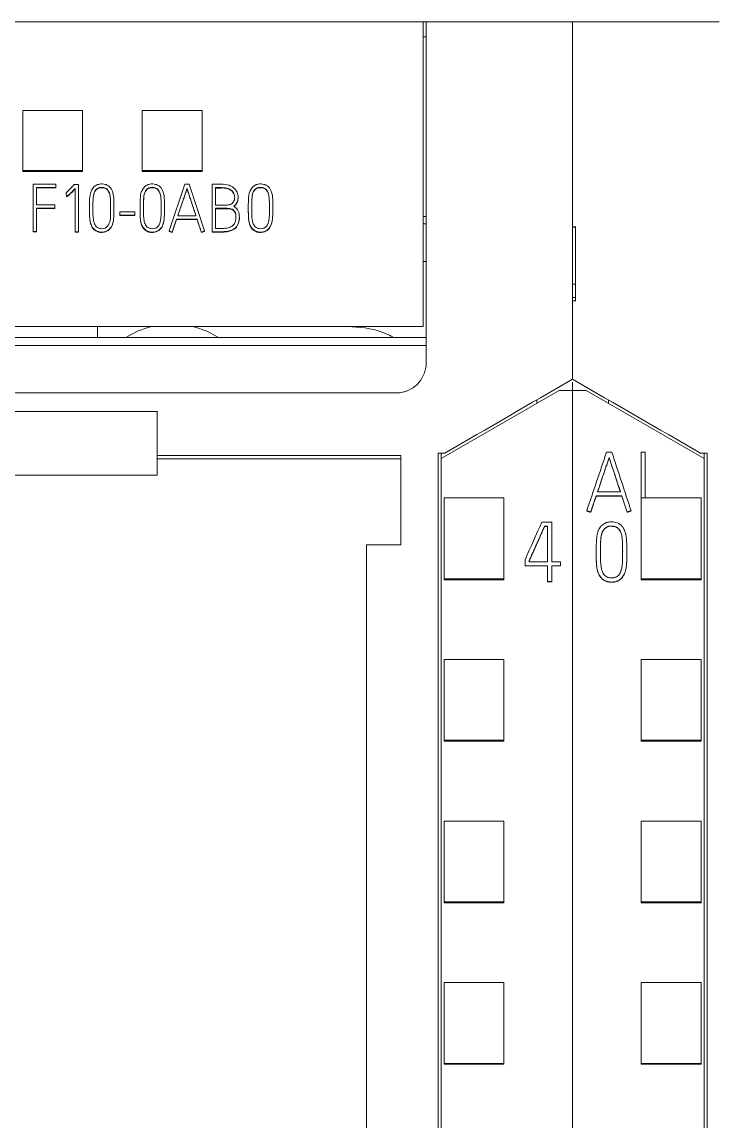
# Model space of a CAD drawing. Header units: millimetres. Extents: x 4137 to 6698, y 1400 to 3585.
# Drawn here: x 5267.02 to 5290.15, y 3051 to 3087.78 of the extents above; entities that cross this region are included whole.
import ezdxf

# ---------------------------------------------------------------- set-up
doc = ezdxf.new("R2010")
doc.units = ezdxf.units.MM
doc.layers.add('000-PI-Oprema', color=30, linetype='Continuous', lineweight=5)

msp = doc.modelspace()

# ---------------------------------------------------------------- linework, layer by layer
at = {"layer": '000-PI-Oprema', "color": 0, "linetype": 'ByBlock', "lineweight": 0}
for p, q in [((5280.448, 3087.785), (5255.648, 3087.785)), ((5280.448, 3087.785), (5280.548, 3087.785)), ((5280.448, 3077.602), (5280.448, 3087.785)), ((5285.448, 3087.785), (5280.548, 3087.785)), ((5290.348, 3087.785), (5285.448, 3087.785)), ((5280.548, 3087.285), (5280.448, 3087.285)), ((5267.048, 3084.82), (5267.048, 3082.822)), ((5269.048, 3084.82), (5267.048, 3084.82)), ((5269.048, 3082.822), (5269.048, 3084.82)), ((5271.048, 3084.82), (5271.048, 3082.822)), ((5273.048, 3084.82), (5271.048, 3084.82)), ((5273.048, 3082.822), (5273.048, 3084.82)), ((5267.048, 3082.822), (5267.048, 3082.783)), ((5267.048, 3082.822), (5269.048, 3082.822)), ((5267.048, 3082.783), (5269.048, 3082.783)), ((5269.048, 3082.822), (5269.048, 3082.783)), ((5271.048, 3082.822), (5271.048, 3082.783)), ((5271.048, 3082.822), (5273.048, 3082.822)), ((5271.048, 3082.783), (5273.048, 3082.783)), ((5273.048, 3082.822), (5273.048, 3082.783)), ((5267.397, 3082.36), (5267.397, 3080.778)), ((5268.158, 3082.36), (5267.397, 3082.36)), ((5267.51, 3081.667), (5267.51, 3082.248)), ((5267.51, 3082.248), (5268.158, 3082.248)), ((5268.158, 3082.248), (5268.158, 3082.36)), ((5268.158, 3082.248), (5268.158, 3082.236)), ((5268.768, 3082.352), (5268.908, 3082.352)), ((5268.908, 3082.352), (5268.908, 3080.771)), ((5272.474, 3082.363), (5271.944, 3080.798)), ((5272.616, 3082.363), (5272.474, 3082.363)), ((5273.134, 3080.798), (5272.616, 3082.363)), ((5273.384, 3080.773), (5273.384, 3082.358)), ((5273.497, 3082.246), (5273.497, 3081.665)), ((5267.51, 3082.236), (5268.158, 3082.236)), ((5268.5, 3082.077), (5268.5, 3082.064)), ((5268.507, 3081.96), (5268.5, 3082.077)), ((5268.507, 3081.947), (5268.5, 3082.064)), ((5268.507, 3081.96), (5268.507, 3081.947)), ((5268.797, 3080.771), (5268.797, 3082.215)), ((5272.545, 3082.222), (5272.545, 3082.209)), ((5274.252, 3081.91), (5274.252, 3081.931)), ((5268.118, 3081.667), (5267.51, 3081.667)), ((5267.51, 3080.778), (5267.51, 3081.557)), ((5267.51, 3081.557), (5268.118, 3081.557)), ((5267.51, 3081.544), (5268.118, 3081.544)), ((5268.118, 3081.557), (5268.118, 3081.667)), ((5268.118, 3081.557), (5268.118, 3081.544)), ((5269.281, 3081.624), (5269.281, 3081.612)), ((5270.1, 3081.581), (5270.1, 3081.593)), ((5270.972, 3081.624), (5270.972, 3081.612)), ((5271.791, 3081.581), (5271.791, 3081.593)), ((5273.497, 3081.555), (5273.497, 3080.883)), ((5274.596, 3081.624), (5274.596, 3081.612)), ((5275.415, 3081.581), (5275.415, 3081.593)), ((5270.291, 3081.436), (5270.291, 3081.324)), ((5270.797, 3081.436), (5270.291, 3081.436)), ((5270.291, 3081.324), (5270.291, 3081.311)), ((5270.291, 3081.324), (5270.797, 3081.324)), ((5270.291, 3081.311), (5270.797, 3081.311)), ((5270.797, 3081.324), (5270.797, 3081.436)), ((5270.797, 3081.324), (5270.797, 3081.311)), ((5272.051, 3080.762), (5272.197, 3081.192)), ((5272.051, 3080.75), (5272.197, 3081.179)), ((5272.197, 3081.192), (5272.197, 3081.179)), ((5272.197, 3081.192), (5272.883, 3081.192)), ((5272.197, 3081.179), (5272.883, 3081.179)), ((5272.845, 3081.304), (5272.235, 3081.304)), ((5272.883, 3081.192), (5272.883, 3081.179)), ((5274.297, 3081.238), (5274.297, 3081.251)), ((5280.448, 3081.285), (5280.548, 3081.285)), ((5267.397, 3080.778), (5267.397, 3080.765)), ((5267.397, 3080.778), (5267.51, 3080.778)), ((5267.397, 3080.765), (5267.51, 3080.765)), ((5267.51, 3080.778), (5267.51, 3080.765)), ((5268.908, 3080.771), (5268.797, 3080.771)), ((5268.797, 3080.771), (5268.797, 3080.759)), ((5268.908, 3080.771), (5268.908, 3080.759)), ((5271.944, 3080.798), (5271.944, 3080.785)), ((5271.944, 3080.798), (5272.051, 3080.762)), ((5271.944, 3080.785), (5272.051, 3080.75)), ((5273.025, 3080.762), (5273.134, 3080.798)), ((5273.025, 3080.75), (5273.134, 3080.785)), ((5273.134, 3080.798), (5273.134, 3080.785)), ((5273.384, 3080.773), (5273.384, 3080.761)), ((5280.448, 3081.035), (5280.548, 3081.035)), ((5285.56, 3080.935), (5285.448, 3080.935)), ((5285.56, 3080.929), (5285.448, 3080.929)), ((5268.908, 3080.759), (5268.797, 3080.759)), ((5272.051, 3080.762), (5272.051, 3080.75)), ((5273.025, 3080.762), (5273.025, 3080.75)), ((5280.448, 3079.78), (5280.548, 3079.78)), ((5285.548, 3079.019), (5285.448, 3079.019)), ((5285.548, 3079.019), (5285.548, 3078.569)), ((5285.548, 3078.569), (5285.448, 3078.569)), ((5285.448, 3078.459), (5285.56, 3078.459)), ((5285.448, 3078.457), (5285.56, 3078.457)), ((5280.448, 3077.602), (5255.648, 3077.602)), ((5269.548, 3077.602), (5269.548, 3077.234)), ((5280.548, 3077.234), (5255.548, 3077.234)), ((5280.548, 3076.97), (5255.548, 3076.97)), ((5285.448, 3075.746), (5285.448, 3075.465)), ((5285.448, 3075.746), (5285.448, 3075.465)), ((5256.548, 3075.385), (5279.548, 3075.385)), ((5279.552, 3075.385), (5279.551, 3075.385)), ((5281.048, 3073.185), (5284.998, 3075.465)), ((5285.448, 3075.465), (5284.998, 3075.465)), ((5285.448, 3075.465), (5285.448, 2962.047)), ((5285.448, 3075.465), (5285.448, 2962.047)), ((5285.898, 3075.465), (5285.448, 3075.465)), ((5285.898, 3075.465), (5289.848, 3073.185)), ((5284.248, 3075.032), (5284.248, 3075.149)), ((5286.648, 3075.032), (5286.648, 3075.149)), ((5271.548, 3074.763), (5264.548, 3074.763)), ((5271.548, 3073.285), (5271.548, 3073.179)), ((5279.698, 3073.285), (5271.548, 3073.285)), ((5271.548, 3073.179), (5271.548, 3072.635)), ((5279.698, 3073.179), (5271.548, 3073.179)), ((5279.698, 3070.305), (5279.698, 3073.285)), ((5280.948, 3073.37), (5281.169, 3073.37)), ((5281.169, 3073.37), (5280.948, 3073.37)), ((5281.048, 3073.37), (5281.048, 3073.185)), ((5281.048, 2964.37), (5281.048, 3073.185)), ((5286.584, 3073.405), (5286.762, 3073.405)), ((5286.673, 3073.228), (5286.673, 3073.222)), ((5287.741, 3071.413), (5287.741, 3073.397)), ((5287.741, 3073.397), (5287.88, 3073.397)), ((5287.88, 3073.397), (5287.88, 3071.871)), ((5289.948, 3073.37), (5289.726, 3073.37)), ((5289.948, 3073.37), (5289.726, 3073.37)), ((5289.848, 3073.37), (5289.848, 3073.185)), ((5289.848, 3073.185), (5289.848, 2964.37)), ((5271.548, 3072.635), (5264.548, 3072.635)), ((5286.285, 3072.078), (5287.048, 3072.078)), ((5281.148, 3069.167), (5281.148, 3071.871)), ((5281.148, 3071.871), (5283.148, 3071.871)), ((5283.148, 3069.167), (5283.148, 3071.871)), ((5286.238, 3071.937), (5286.238, 3071.931)), ((5287.095, 3071.937), (5286.238, 3071.937)), ((5286.238, 3071.931), (5287.095, 3071.931)), ((5287.095, 3071.937), (5287.095, 3071.931)), ((5287.748, 3069.167), (5287.748, 3071.871)), ((5289.748, 3071.871), (5287.748, 3071.871)), ((5289.748, 3069.167), (5289.748, 3071.871)), ((5285.921, 3071.443), (5285.921, 3071.437)), ((5286.055, 3071.399), (5286.055, 3071.393)), ((5287.272, 3071.399), (5287.272, 3071.393)), ((5287.408, 3071.443), (5287.408, 3071.437)), ((5287.741, 3071.413), (5287.741, 3071.406)), ((5287.748, 3071.413), (5287.741, 3071.413)), ((5287.741, 3071.406), (5287.748, 3071.406)), ((5284.419, 3071.064), (5284.749, 3071.064)), ((5284.51, 3070.926), (5284.51, 3070.92)), ((5284.607, 3070.926), (5284.51, 3070.926)), ((5284.51, 3070.92), (5284.607, 3070.92)), ((5284.607, 3069.739), (5284.607, 3070.926)), ((5284.749, 3071.064), (5284.749, 3069.739)), ((5279.698, 3070.305), (5278.548, 3070.305)), ((5283.858, 3069.601), (5283.858, 3069.806)), ((5283.997, 3069.775), (5283.997, 3069.739)), ((5283.997, 3069.739), (5284.607, 3069.739)), ((5284.749, 3069.739), (5285.043, 3069.739)), ((5285.043, 3069.739), (5285.043, 3069.601)), ((5286.238, 3070.076), (5286.238, 3070.07)), ((5287.262, 3070.028), (5287.262, 3070.035)), ((5283.858, 3069.601), (5283.858, 3069.595)), ((5284.607, 3069.601), (5283.858, 3069.601)), ((5283.858, 3069.595), (5284.607, 3069.595)), ((5284.607, 3069.074), (5284.607, 3069.601)), ((5284.749, 3069.601), (5284.749, 3069.074)), ((5285.043, 3069.601), (5284.749, 3069.601)), ((5284.749, 3069.595), (5285.043, 3069.595)), ((5285.043, 3069.601), (5285.043, 3069.595)), ((5281.148, 3069.133), (5281.148, 3069.167)), ((5281.148, 3069.167), (5283.148, 3069.167)), ((5281.148, 3069.133), (5283.148, 3069.133)), ((5283.148, 3069.133), (5283.148, 3069.167)), ((5284.607, 3069.074), (5284.607, 3069.068)), ((5284.749, 3069.074), (5284.607, 3069.074)), ((5284.607, 3069.068), (5284.749, 3069.068)), ((5284.749, 3069.074), (5284.749, 3069.068)), ((5287.748, 3069.133), (5287.748, 3069.167)), ((5289.748, 3069.167), (5287.748, 3069.167)), ((5289.748, 3069.133), (5287.748, 3069.133)), ((5289.748, 3069.133), (5289.748, 3069.167)), ((5281.148, 3063.766), (5281.148, 3066.469)), ((5281.148, 3066.469), (5283.148, 3066.469)), ((5283.148, 3063.766), (5283.148, 3066.469)), ((5287.748, 3063.766), (5287.748, 3066.469)), ((5289.748, 3066.469), (5287.748, 3066.469)), ((5289.748, 3063.766), (5289.748, 3066.469)), ((5281.148, 3063.733), (5281.148, 3063.766)), ((5281.148, 3063.766), (5283.148, 3063.766)), ((5281.148, 3063.733), (5283.148, 3063.733)), ((5283.148, 3063.733), (5283.148, 3063.766)), ((5287.748, 3063.733), (5287.748, 3063.766)), ((5289.748, 3063.766), (5287.748, 3063.766)), ((5289.748, 3063.733), (5287.748, 3063.733)), ((5289.748, 3063.733), (5289.748, 3063.766)), ((5281.148, 3058.364), (5281.148, 3061.067)), ((5281.148, 3061.067), (5283.148, 3061.067)), ((5283.148, 3058.364), (5283.148, 3061.067)), ((5287.748, 3058.364), (5287.748, 3061.067)), ((5289.748, 3061.067), (5287.748, 3061.067)), ((5289.748, 3058.364), (5289.748, 3061.067)), ((5281.148, 3058.333), (5281.148, 3058.364)), ((5281.148, 3058.364), (5283.148, 3058.364)), ((5281.148, 3058.333), (5283.148, 3058.333)), ((5283.148, 3058.333), (5283.148, 3058.364)), ((5287.748, 3058.333), (5287.748, 3058.364)), ((5289.748, 3058.364), (5287.748, 3058.364)), ((5289.748, 3058.333), (5287.748, 3058.333)), ((5289.748, 3058.333), (5289.748, 3058.364)), ((5281.148, 3052.963), (5281.148, 3055.666)), ((5281.148, 3055.666), (5283.148, 3055.666)), ((5283.148, 3052.963), (5283.148, 3055.666)), ((5287.748, 3052.963), (5287.748, 3055.666)), ((5289.748, 3055.666), (5287.748, 3055.666)), ((5289.748, 3052.963), (5289.748, 3055.666)), ((5281.148, 3052.963), (5283.148, 3052.963)), ((5281.148, 3052.934), (5281.148, 3052.963)), ((5281.148, 3052.934), (5283.148, 3052.934)), ((5283.148, 3052.934), (5283.148, 3052.963)), ((5287.748, 3052.934), (5287.748, 3052.963)), ((5289.748, 3052.963), (5287.748, 3052.963)), ((5289.748, 3052.934), (5287.748, 3052.934)), ((5289.748, 3052.934), (5289.748, 3052.963))]:
    msp.add_line(p, q, dxfattribs=at)
for start, end in [(103.753, 122.3801), (57.6199, 76.247)]:
    msp.add_arc((5272.048, 3074.785), 2.9, start, end, dxfattribs=at)
at = {"layer": '000-PI-Oprema', "color": 7, "linetype": 'Continuous', "lineweight": 13}
for centre, major_axis, ratio, start_param, end_param in [((5267.565, 2954.322), (337.753, 1006.406), 0.018824, 1.458513, 1.460476), ((5305.018, 2956.172), (-326.682, 998.393), 0.018302, 4.822113, 4.824092), ((5261.734, 2960.835), (432.572, 977.483), 0.022444, 1.467725, 1.469021)]:
    msp.add_ellipse(centre, major_axis=major_axis, ratio=ratio, start_param=start_param, end_param=end_param, dxfattribs=at)
at = {"layer": '000-PI-Oprema', "color": 0, "linetype": 'ByBlock', "lineweight": 0}
for points, knots in [([(5280.548, 3076.97), (5280.548, 3079.491), (5280.548, 3083.097), (5280.548, 3086.7), (5280.548, 3087.785)], [0, 0, 0, 0, 0.698854, 1, 1, 1, 1]), ([(5285.448, 3087.785), (5285.448, 3086.7), (5285.448, 3083.095), (5285.448, 3079.113), (5285.448, 3076.215), (5285.448, 3075.84)], [0, 0, 0, 0, 0.272684, 0.906013, 1, 1, 1, 1]), ([(5285.448, 3087.785), (5285.448, 3086.7), (5285.448, 3083.095), (5285.448, 3079.113), (5285.448, 3076.215), (5285.448, 3075.84)], [0, 0, 0, 0, 0.272684, 0.906013, 1, 1, 1, 1]), ([(5268.5, 3082.077), (5268.519, 3082.093), (5268.556, 3082.125), (5268.61, 3082.181), (5268.663, 3082.236), (5268.717, 3082.295), (5268.751, 3082.332), (5268.768, 3082.352)], [0, 0, 0, 0, 0.198846, 0.377684, 0.606339, 0.795382, 1, 1, 1, 1]), ([(5269.611, 3082.363), (5269.568, 3082.355), (5269.444, 3082.314), (5269.31, 3082.122), (5269.278, 3081.825), (5269.282, 3081.528), (5269.281, 3081.273), (5269.311, 3081.063), (5269.371, 3080.898), (5269.553, 3080.764), (5269.755, 3080.745), (5269.959, 3080.84), (5270.069, 3081.034), (5270.1, 3081.267), (5270.1, 3081.522), (5270.101, 3081.776), (5270.089, 3081.989), (5270.036, 3082.174), (5269.945, 3082.3), (5269.785, 3082.372), (5269.674, 3082.374), (5269.611, 3082.363)], [0, 0, 0, 0, 0.03125, 0.09375, 0.15625, 0.25, 0.3125, 0.34375, 0.40625, 0.4375, 0.5, 0.546875, 0.59375, 0.65625, 0.71875, 0.78125, 0.84375, 0.875, 0.921875, 0.953125, 1, 1, 1, 1]), ([(5269.837, 3082.222), (5269.807, 3082.24), (5269.718, 3082.263), (5269.573, 3082.255), (5269.43, 3082.121), (5269.405, 3081.922), (5269.392, 3081.716), (5269.395, 3081.538), (5269.395, 3081.363), (5269.404, 3081.205), (5269.437, 3081.032), (5269.521, 3080.907), (5269.681, 3080.862), (5269.873, 3080.889), (5269.974, 3081.11), (5269.989, 3081.347), (5269.989, 3081.596), (5269.988, 3081.823), (5269.972, 3081.999), (5269.929, 3082.134), (5269.867, 3082.204), (5269.837, 3082.222)], [0, 0, 0, 0, 0.03125, 0.078125, 0.125, 0.1875, 0.25, 0.3125, 0.34375, 0.40625, 0.453125, 0.5, 0.53125, 0.59375, 0.65625, 0.71875, 0.8125, 0.875, 0.921875, 0.96875, 1, 1, 1, 1]), ([(5269.837, 3082.209), (5269.807, 3082.228), (5269.718, 3082.25), (5269.573, 3082.243), (5269.43, 3082.108), (5269.405, 3081.91), (5269.395, 3081.746), (5269.394, 3081.649), (5269.394, 3081.622)], [0, 0, 0, 0, 0.114194, 0.285486, 0.456777, 0.685166, 0.913555, 1, 1, 1, 1]), ([(5271.302, 3082.363), (5271.259, 3082.355), (5271.135, 3082.314), (5271.001, 3082.122), (5270.969, 3081.825), (5270.973, 3081.528), (5270.972, 3081.273), (5271.002, 3081.063), (5271.062, 3080.898), (5271.244, 3080.764), (5271.446, 3080.745), (5271.65, 3080.84), (5271.76, 3081.034), (5271.791, 3081.267), (5271.791, 3081.522), (5271.792, 3081.776), (5271.78, 3081.989), (5271.727, 3082.174), (5271.636, 3082.3), (5271.476, 3082.372), (5271.365, 3082.374), (5271.302, 3082.363)], [0, 0, 0, 0, 0.03125, 0.09375, 0.15625, 0.25, 0.3125, 0.34375, 0.40625, 0.4375, 0.5, 0.546875, 0.59375, 0.65625, 0.71875, 0.78125, 0.84375, 0.875, 0.921875, 0.953125, 1, 1, 1, 1]), ([(5271.528, 3082.222), (5271.498, 3082.24), (5271.409, 3082.263), (5271.264, 3082.255), (5271.121, 3082.121), (5271.096, 3081.922), (5271.083, 3081.716), (5271.086, 3081.538), (5271.086, 3081.363), (5271.095, 3081.205), (5271.128, 3081.032), (5271.212, 3080.907), (5271.372, 3080.862), (5271.564, 3080.889), (5271.665, 3081.11), (5271.68, 3081.347), (5271.68, 3081.596), (5271.678, 3081.823), (5271.663, 3081.999), (5271.62, 3082.134), (5271.558, 3082.204), (5271.528, 3082.222)], [0, 0, 0, 0, 0.03125, 0.078125, 0.125, 0.1875, 0.25, 0.3125, 0.34375, 0.40625, 0.453125, 0.5, 0.53125, 0.59375, 0.65625, 0.71875, 0.8125, 0.875, 0.921875, 0.96875, 1, 1, 1, 1]), ([(5271.528, 3082.209), (5271.498, 3082.228), (5271.409, 3082.25), (5271.264, 3082.243), (5271.121, 3082.108), (5271.096, 3081.91), (5271.086, 3081.746), (5271.085, 3081.649), (5271.085, 3081.622)], [0, 0, 0, 0, 0.114194, 0.285486, 0.456777, 0.685166, 0.913555, 1, 1, 1, 1]), ([(5273.384, 3082.358), (5273.443, 3082.359), (5273.589, 3082.356), (5273.822, 3082.369), (5274.057, 3082.297), (5274.212, 3082.142), (5274.262, 3081.962), (5274.244, 3081.8), (5274.181, 3081.685), (5274.13, 3081.637), (5274.106, 3081.619)], [0, 0, 0, 0, 0.121799, 0.300471, 0.478612, 0.608153, 0.736749, 0.853072, 0.938599, 1, 1, 1, 1]), ([(5273.497, 3081.665), (5273.546, 3081.665), (5273.631, 3081.665), (5273.761, 3081.666), (5273.89, 3081.66), (5274.035, 3081.683), (5274.133, 3081.807), (5274.148, 3081.95), (5274.105, 3082.093), (5273.989, 3082.198), (5273.816, 3082.253), (5273.648, 3082.244), (5273.538, 3082.246), (5273.497, 3082.246)], [0, 0, 0, 0, 0.089881, 0.159215, 0.241238, 0.333496, 0.41712, 0.515535, 0.593949, 0.688978, 0.794399, 0.924872, 1, 1, 1, 1]), ([(5274.14, 3081.909), (5274.14, 3081.922), (5274.136, 3081.977), (5274.105, 3082.08), (5273.989, 3082.185), (5273.816, 3082.24), (5273.648, 3082.232), (5273.538, 3082.234), (5273.497, 3082.233)], [0, 0, 0, 0, 0.046506, 0.200835, 0.387866, 0.595348, 0.852137, 1, 1, 1, 1]), ([(5274.926, 3082.363), (5274.883, 3082.355), (5274.759, 3082.314), (5274.625, 3082.122), (5274.593, 3081.825), (5274.597, 3081.528), (5274.596, 3081.273), (5274.626, 3081.063), (5274.686, 3080.898), (5274.868, 3080.764), (5275.07, 3080.745), (5275.274, 3080.84), (5275.384, 3081.034), (5275.415, 3081.267), (5275.415, 3081.522), (5275.416, 3081.776), (5275.404, 3081.989), (5275.351, 3082.174), (5275.26, 3082.3), (5275.1, 3082.372), (5274.989, 3082.374), (5274.926, 3082.363)], [0, 0, 0, 0, 0.03125, 0.09375, 0.15625, 0.25, 0.3125, 0.34375, 0.40625, 0.4375, 0.5, 0.546875, 0.59375, 0.65625, 0.71875, 0.78125, 0.84375, 0.875, 0.921875, 0.953125, 1, 1, 1, 1]), ([(5275.152, 3082.222), (5275.122, 3082.24), (5275.033, 3082.263), (5274.887, 3082.255), (5274.745, 3082.121), (5274.72, 3081.922), (5274.707, 3081.716), (5274.71, 3081.538), (5274.71, 3081.363), (5274.718, 3081.205), (5274.752, 3081.032), (5274.836, 3080.907), (5274.996, 3080.862), (5275.187, 3080.889), (5275.289, 3081.11), (5275.304, 3081.347), (5275.304, 3081.596), (5275.302, 3081.823), (5275.287, 3081.999), (5275.243, 3082.134), (5275.182, 3082.204), (5275.152, 3082.222)], [0, 0, 0, 0, 0.03125, 0.078125, 0.125, 0.1875, 0.25, 0.3125, 0.34375, 0.40625, 0.453125, 0.5, 0.53125, 0.59375, 0.65625, 0.71875, 0.8125, 0.875, 0.921875, 0.96875, 1, 1, 1, 1]), ([(5275.152, 3082.209), (5275.122, 3082.228), (5275.033, 3082.25), (5274.887, 3082.243), (5274.745, 3082.108), (5274.72, 3081.91), (5274.709, 3081.746), (5274.709, 3081.649), (5274.709, 3081.622)], [0, 0, 0, 0, 0.114194, 0.285486, 0.456777, 0.685166, 0.913555, 1, 1, 1, 1]), ([(5268.797, 3082.215), (5268.779, 3082.196), (5268.746, 3082.161), (5268.7, 3082.113), (5268.661, 3082.073), (5268.628, 3082.041), (5268.6, 3082.015), (5268.577, 3081.995), (5268.558, 3081.98), (5268.543, 3081.97), (5268.531, 3081.964), (5268.521, 3081.962), (5268.514, 3081.96), (5268.509, 3081.96), (5268.507, 3081.96)], [0, 0, 0, 0, 0.200504, 0.370797, 0.510902, 0.6264, 0.722885, 0.800448, 0.861213, 0.907383, 0.939504, 0.963232, 0.983337, 1, 1, 1, 1]), ([(5268.797, 3082.202), (5268.779, 3082.183), (5268.746, 3082.148), (5268.7, 3082.1), (5268.661, 3082.06), (5268.628, 3082.028), (5268.6, 3082.003), (5268.577, 3081.982), (5268.558, 3081.968), (5268.543, 3081.957), (5268.531, 3081.952), (5268.521, 3081.949), (5268.514, 3081.948), (5268.509, 3081.947), (5268.507, 3081.947)], [0, 0, 0, 0, 0.200504, 0.370797, 0.510902, 0.6264, 0.722885, 0.800448, 0.861213, 0.907383, 0.939504, 0.963232, 0.983337, 1, 1, 1, 1]), ([(5269.989, 3081.535), (5269.989, 3081.563), (5269.989, 3081.661), (5269.988, 3081.81), (5269.972, 3081.986), (5269.929, 3082.122), (5269.867, 3082.191), (5269.837, 3082.209)], [0, 0, 0, 0, 0.115044, 0.410029, 0.631268, 0.852507, 1, 1, 1, 1]), ([(5271.68, 3081.535), (5271.68, 3081.563), (5271.68, 3081.661), (5271.678, 3081.81), (5271.663, 3081.986), (5271.62, 3082.122), (5271.558, 3082.191), (5271.528, 3082.209)], [0, 0, 0, 0, 0.115044, 0.410029, 0.631268, 0.852507, 1, 1, 1, 1]), ([(5272.235, 3081.304), (5272.246, 3081.336), (5272.268, 3081.402), (5272.301, 3081.5), (5272.334, 3081.599), (5272.367, 3081.696), (5272.399, 3081.79), (5272.429, 3081.877), (5272.457, 3081.959), (5272.482, 3082.033), (5272.504, 3082.098), (5272.522, 3082.152), (5272.535, 3082.192), (5272.543, 3082.213), (5272.545, 3082.222)], [0, 0, 0, 0, 0.106118, 0.213594, 0.322428, 0.429305, 0.530911, 0.627246, 0.716632, 0.797389, 0.869519, 0.929228, 0.972722, 1, 1, 1, 1]), ([(5272.239, 3081.304), (5272.249, 3081.332), (5272.269, 3081.393), (5272.301, 3081.488), (5272.334, 3081.587), (5272.367, 3081.684), (5272.399, 3081.777), (5272.429, 3081.865), (5272.457, 3081.946), (5272.482, 3082.02), (5272.504, 3082.085), (5272.522, 3082.139), (5272.535, 3082.179), (5272.543, 3082.201), (5272.545, 3082.209)], [0, 0, 0, 0, 0.09357, 0.202554, 0.312916, 0.421294, 0.524326, 0.622014, 0.712654, 0.794544, 0.867687, 0.928234, 0.972339, 1, 1, 1, 1]), ([(5272.545, 3082.222), (5272.548, 3082.213), (5272.555, 3082.192), (5272.568, 3082.152), (5272.586, 3082.098), (5272.606, 3082.033), (5272.631, 3081.959), (5272.657, 3081.877), (5272.686, 3081.79), (5272.717, 3081.696), (5272.749, 3081.599), (5272.781, 3081.501), (5272.814, 3081.402), (5272.835, 3081.336), (5272.845, 3081.304)], [0, 0, 0, 0, 0.027336, 0.070868, 0.130595, 0.202708, 0.283396, 0.372662, 0.4689, 0.570509, 0.677489, 0.786433, 0.893936, 1, 1, 1, 1]), ([(5272.545, 3082.209), (5272.548, 3082.201), (5272.555, 3082.179), (5272.568, 3082.139), (5272.586, 3082.085), (5272.606, 3082.02), (5272.631, 3081.946), (5272.657, 3081.865), (5272.686, 3081.777), (5272.717, 3081.684), (5272.749, 3081.587), (5272.781, 3081.488), (5272.812, 3081.393), (5272.832, 3081.332), (5272.841, 3081.304)], [0, 0, 0, 0, 0.02772, 0.071862, 0.132428, 0.205553, 0.287375, 0.377893, 0.475483, 0.578518, 0.686999, 0.797473, 0.906485, 1, 1, 1, 1]), ([(5274.252, 3081.912), (5274.253, 3081.866), (5274.239, 3081.778), (5274.181, 3081.673), (5274.13, 3081.624), (5274.106, 3081.606)], [0, 0, 0, 0, 0.39415, 0.746816, 1, 1, 1, 1]), ([(5275.304, 3081.535), (5275.304, 3081.563), (5275.304, 3081.661), (5275.302, 3081.81), (5275.287, 3081.986), (5275.243, 3082.122), (5275.182, 3082.191), (5275.152, 3082.209)], [0, 0, 0, 0, 0.115044, 0.410029, 0.631268, 0.852507, 1, 1, 1, 1]), ([(5269.281, 3081.612), (5269.281, 3081.565), (5269.282, 3081.434), (5269.281, 3081.26), (5269.311, 3081.05), (5269.371, 3080.885), (5269.553, 3080.751), (5269.755, 3080.733), (5269.959, 3080.827), (5270.069, 3081.021), (5270.1, 3081.254), (5270.1, 3081.448), (5270.1, 3081.557), (5270.1, 3081.581)], [0, 0, 0, 0, 0.065476, 0.18556, 0.245602, 0.365686, 0.425728, 0.545812, 0.635875, 0.725938, 0.846022, 0.966106, 1, 1, 1, 1]), ([(5270.972, 3081.612), (5270.972, 3081.565), (5270.973, 3081.434), (5270.972, 3081.26), (5271.002, 3081.05), (5271.062, 3080.885), (5271.244, 3080.751), (5271.446, 3080.733), (5271.65, 3080.827), (5271.76, 3081.021), (5271.791, 3081.254), (5271.791, 3081.448), (5271.791, 3081.557), (5271.791, 3081.581)], [0, 0, 0, 0, 0.065476, 0.18556, 0.245602, 0.365686, 0.425728, 0.545812, 0.635875, 0.725938, 0.846022, 0.966106, 1, 1, 1, 1]), ([(5274.106, 3081.619), (5274.159, 3081.589), (5274.257, 3081.507), (5274.305, 3081.31), (5274.291, 3081.112), (5274.212, 3080.925), (5274.052, 3080.822), (5273.887, 3080.778), (5273.727, 3080.772), (5273.559, 3080.774), (5273.442, 3080.773), (5273.384, 3080.773)], [0, 0, 0, 0, 0.103943, 0.238103, 0.352261, 0.47238, 0.599265, 0.688206, 0.785795, 0.892897, 1, 1, 1, 1]), ([(5273.497, 3080.883), (5273.537, 3080.883), (5273.64, 3080.884), (5273.781, 3080.882), (5273.934, 3080.898), (5274.068, 3080.952), (5274.177, 3081.094), (5274.189, 3081.264), (5274.168, 3081.426), (5274.054, 3081.546), (5273.877, 3081.558), (5273.692, 3081.554), (5273.562, 3081.555), (5273.497, 3081.555)], [0, 0, 0, 0, 0.066156, 0.175169, 0.23737, 0.32413, 0.412445, 0.52466, 0.605148, 0.683631, 0.78156, 0.89078, 1, 1, 1, 1]), ([(5274.183, 3081.235), (5274.183, 3081.247), (5274.182, 3081.307), (5274.168, 3081.413), (5274.054, 3081.533), (5273.877, 3081.545), (5273.692, 3081.541), (5273.562, 3081.542), (5273.497, 3081.542)], [0, 0, 0, 0, 0.039686, 0.202294, 0.36085, 0.558693, 0.779347, 1, 1, 1, 1]), ([(5274.596, 3081.612), (5274.596, 3081.565), (5274.597, 3081.434), (5274.596, 3081.26), (5274.626, 3081.05), (5274.686, 3080.885), (5274.868, 3080.751), (5275.07, 3080.733), (5275.274, 3080.827), (5275.384, 3081.021), (5275.415, 3081.254), (5275.415, 3081.448), (5275.415, 3081.557), (5275.415, 3081.581)], [0, 0, 0, 0, 0.065476, 0.18556, 0.245602, 0.365686, 0.425728, 0.545812, 0.635875, 0.725938, 0.846022, 0.966106, 1, 1, 1, 1]), ([(5272.883, 3081.192), (5272.889, 3081.172), (5272.901, 3081.133), (5272.919, 3081.076), (5272.937, 3081.023), (5272.953, 3080.974), (5272.968, 3080.93), (5272.983, 3080.887), (5272.998, 3080.845), (5273.012, 3080.803), (5273.021, 3080.776), (5273.025, 3080.762)], [0, 0, 0, 0, 0.138948, 0.27018, 0.393699, 0.508312, 0.612826, 0.707241, 0.810993, 0.908573, 1, 1, 1, 1]), ([(5272.883, 3081.179), (5272.889, 3081.159), (5272.901, 3081.12), (5272.919, 3081.064), (5272.937, 3081.011), (5272.953, 3080.962), (5272.968, 3080.917), (5272.983, 3080.874), (5272.998, 3080.832), (5273.012, 3080.79), (5273.021, 3080.763), (5273.025, 3080.75)], [0, 0, 0, 0, 0.138948, 0.27018, 0.393699, 0.508312, 0.612826, 0.707241, 0.810993, 0.908573, 1, 1, 1, 1]), ([(5274.297, 3081.24), (5274.297, 3081.194), (5274.285, 3081.084), (5274.212, 3080.913), (5274.052, 3080.809), (5273.887, 3080.765), (5273.727, 3080.759), (5273.559, 3080.761), (5273.442, 3080.761), (5273.384, 3080.761)], [0, 0, 0, 0, 0.115677, 0.279669, 0.452899, 0.574324, 0.707557, 0.853779, 1, 1, 1, 1]), ([(5285.548, 3080.935), (5285.548, 3080.935), (5285.548, 3080.922), (5285.548, 3080.873), (5285.548, 3080.78), (5285.548, 3080.638), (5285.548, 3080.429), (5285.548, 3080.201), (5285.548, 3079.976), (5285.548, 3079.781), (5285.548, 3079.649), (5285.548, 3079.556), (5285.548, 3079.466), (5285.548, 3079.38), (5285.548, 3079.295), (5285.548, 3079.215), (5285.548, 3079.117), (5285.548, 3079.027), (5285.548, 3078.966), (5285.548, 3078.932), (5285.548, 3078.911), (5285.548, 3078.9), (5285.548, 3078.895), (5285.548, 3078.906), (5285.548, 3078.947), (5285.548, 3078.991), (5285.548, 3079.016)], [0, 0, 0, 0, 0.054923, 0.109157, 0.158857, 0.213508, 0.264907, 0.320314, 0.369873, 0.418461, 0.471704, 0.5026, 0.551052, 0.617218, 0.660884, 0.691286, 0.712023, 0.730248, 0.751802, 0.781189, 0.80362, 0.828627, 0.856379, 0.904145, 0.9524, 1, 1, 1, 1]), ([(5285.548, 3078.569), (5285.548, 3078.545), (5285.548, 3078.504), (5285.548, 3078.466), (5285.548, 3078.457), (5285.548, 3078.457), (5285.548, 3078.457)], [0, 0, 0, 0, 0.351048, 0.67786, 0.983317, 1, 1, 1, 1]), ([(5279.436, 3077.256), (5279.363, 3077.293), (5278.932, 3077.492), (5278.458, 3077.589), (5278.065, 3077.589), (5278.065, 3077.589), (5278.065, 3077.589)], [0, 0, 0, 0, 0.171752, 1, 1, 1, 1, 1, 1]), ([(5280.548, 3076.385), (5280.548, 3076.578), (5280.548, 3076.773), (5280.548, 3076.968), (5280.548, 3076.97)], [0, 0, 0, 0, 0.989298, 1, 1, 1, 1]), ([(5280.548, 3076.385), (5280.548, 3076.319), (5280.541, 3076.255), (5280.522, 3076.159), (5280.514, 3076.128), (5280.495, 3076.065), (5280.484, 3076.034), (5280.447, 3075.944), (5280.417, 3075.887), (5280.363, 3075.805), (5280.344, 3075.779), (5280.303, 3075.727), (5280.281, 3075.703), (5280.212, 3075.634), (5280.162, 3075.593), (5280.08, 3075.538), (5280.052, 3075.521), (5279.994, 3075.49), (5279.935, 3075.462), (5279.874, 3075.44), (5279.827, 3075.425), (5279.812, 3075.421), (5279.78, 3075.412), (5279.764, 3075.409), (5279.683, 3075.392), (5279.618, 3075.385), (5279.552, 3075.385)], [0, 0, 0, 0, 0.125, 0.125, 0.1875, 0.1875, 0.25, 0.25, 0.375, 0.375, 0.4375, 0.4375, 0.5, 0.5, 0.625, 0.625, 0.6875, 0.6875, 0.75, 0.8125, 0.8125, 0.84375, 0.84375, 0.875, 0.875, 1, 1, 1, 1]), ([(5280.948, 2964.084), (5280.948, 2967.425), (5280.948, 2975.39), (5280.948, 2988.029), (5280.948, 3003.516), (5280.948, 3017.81), (5280.948, 3032.02), (5280.948, 3046.587), (5280.948, 3060.757), (5280.948, 3070.326), (5280.948, 3073.37)], [0, 0, 0, 0, 0.091483, 0.21812, 0.346206, 0.515858, 0.610111, 0.736264, 0.916066, 1, 1, 1, 1]), ([(5286.673, 3073.228), (5286.657, 3073.18), (5286.641, 3073.132), (5286.609, 3073.036), (5286.593, 3072.988), (5286.545, 3072.844), (5286.512, 3072.749), (5286.446, 3072.557), (5286.414, 3072.461), (5286.349, 3072.27), (5286.317, 3072.174), (5286.285, 3072.078)], [0, 0, 0, 0, 0.125, 0.125, 0.25, 0.25, 0.5, 0.5, 0.75, 0.75, 1, 1, 1, 1]), ([(5286.287, 3072.078), (5286.318, 3072.172), (5286.35, 3072.265), (5286.414, 3072.455), (5286.446, 3072.551), (5286.512, 3072.743), (5286.545, 3072.838), (5286.593, 3072.982), (5286.609, 3073.03), (5286.641, 3073.126), (5286.657, 3073.174), (5286.673, 3073.222)], [0, 0, 0, 0, 0.245947, 0.245947, 0.497298, 0.497298, 0.748649, 0.748649, 0.874324, 0.874324, 1, 1, 1, 1]), ([(5287.048, 3072.078), (5287.017, 3072.174), (5286.986, 3072.27), (5286.923, 3072.461), (5286.891, 3072.557), (5286.828, 3072.749), (5286.797, 3072.844), (5286.75, 3072.988), (5286.735, 3073.036), (5286.704, 3073.132), (5286.689, 3073.18), (5286.673, 3073.228)], [0, 0, 0, 0, 0.25, 0.25, 0.5, 0.5, 0.75, 0.75, 0.875, 0.875, 1, 1, 1, 1]), ([(5286.673, 3073.222), (5286.689, 3073.174), (5286.704, 3073.126), (5286.735, 3073.03), (5286.75, 3072.982), (5286.797, 3072.838), (5286.828, 3072.742), (5286.891, 3072.551), (5286.923, 3072.455), (5286.985, 3072.266), (5287.016, 3072.172), (5287.046, 3072.078)], [0, 0, 0, 0, 0.125676, 0.125676, 0.251351, 0.251351, 0.502702, 0.502702, 0.754053, 0.754053, 1, 1, 1, 1]), ([(5289.948, 3073.37), (5289.948, 3070.326), (5289.948, 3060.757), (5289.948, 3046.587), (5289.948, 3032.02), (5289.948, 3017.81), (5289.948, 3003.516), (5289.948, 2988.029), (5289.948, 2975.39), (5289.948, 2967.425), (5289.948, 2964.084)], [0, 0, 0, 0, 0.083934, 0.263736, 0.389889, 0.484142, 0.653794, 0.78188, 0.908517, 1, 1, 1, 1]), ([(5287.272, 3071.399), (5287.265, 3071.421), (5287.258, 3071.444), (5287.243, 3071.489), (5287.236, 3071.511), (5287.22, 3071.556), (5287.212, 3071.578), (5287.197, 3071.623), (5287.189, 3071.645), (5287.167, 3071.712), (5287.152, 3071.757), (5287.123, 3071.847), (5287.109, 3071.892), (5287.095, 3071.937)], [0, 0, 0, 0, 0.125, 0.125, 0.25, 0.25, 0.375, 0.375, 0.5, 0.5, 0.75, 0.75, 1, 1, 1, 1]), ([(5287.095, 3071.931), (5287.109, 3071.886), (5287.123, 3071.841), (5287.152, 3071.751), (5287.167, 3071.706), (5287.189, 3071.639), (5287.197, 3071.616), (5287.212, 3071.572), (5287.22, 3071.549), (5287.236, 3071.505), (5287.243, 3071.483), (5287.258, 3071.438), (5287.265, 3071.415), (5287.272, 3071.393)], [0, 0, 0, 0, 0.25, 0.25, 0.5, 0.5, 0.625, 0.625, 0.75, 0.75, 0.875, 0.875, 1, 1, 1, 1]), ([(5284.51, 3070.926), (5284.5, 3070.902), (5284.489, 3070.878), (5284.468, 3070.83), (5284.457, 3070.806), (5284.426, 3070.734), (5284.404, 3070.686), (5284.362, 3070.59), (5284.341, 3070.542), (5284.298, 3070.446), (5284.277, 3070.398), (5284.234, 3070.302), (5284.212, 3070.254), (5284.169, 3070.158), (5284.148, 3070.11), (5284.105, 3070.014), (5284.084, 3069.966), (5284.051, 3069.895), (5284.041, 3069.871), (5284.024, 3069.835), (5284.019, 3069.823), (5284.008, 3069.799), (5284.003, 3069.787), (5283.997, 3069.775)], [0, 0, 0, 0, 0.0625, 0.0625, 0.125, 0.125, 0.25, 0.25, 0.375, 0.375, 0.5, 0.5, 0.625, 0.625, 0.75, 0.75, 0.875, 0.875, 0.9375, 0.9375, 0.96875, 0.96875, 1, 1, 1, 1]), ([(5283.997, 3069.769), (5284.003, 3069.781), (5284.008, 3069.793), (5284.019, 3069.817), (5284.024, 3069.829), (5284.041, 3069.865), (5284.051, 3069.888), (5284.084, 3069.96), (5284.105, 3070.008), (5284.148, 3070.104), (5284.169, 3070.152), (5284.212, 3070.248), (5284.234, 3070.296), (5284.277, 3070.392), (5284.298, 3070.44), (5284.341, 3070.535), (5284.362, 3070.583), (5284.404, 3070.68), (5284.426, 3070.728), (5284.457, 3070.8), (5284.468, 3070.824), (5284.489, 3070.872), (5284.5, 3070.896), (5284.51, 3070.92)], [0, 0, 0, 0, 0.03125, 0.03125, 0.0625, 0.0625, 0.125, 0.125, 0.25, 0.25, 0.375, 0.375, 0.5, 0.5, 0.625, 0.625, 0.75, 0.75, 0.875, 0.875, 0.9375, 0.9375, 1, 1, 1, 1]), ([(5286.58, 3071.045), (5286.605, 3071.054), (5286.631, 3071.061), (5286.684, 3071.071), (5286.711, 3071.073), (5286.765, 3071.074), (5286.792, 3071.072), (5286.845, 3071.065), (5286.872, 3071.059), (5286.924, 3071.044), (5286.949, 3071.035), (5286.985, 3071.017), (5286.997, 3071.011), (5287.02, 3070.997), (5287.032, 3070.989), (5287.064, 3070.965), (5287.083, 3070.946), (5287.11, 3070.916), (5287.118, 3070.906), (5287.134, 3070.884), (5287.141, 3070.872), (5287.162, 3070.838), (5287.174, 3070.814), (5287.195, 3070.765), (5287.205, 3070.74), (5287.216, 3070.702), (5287.22, 3070.689), (5287.227, 3070.663), (5287.235, 3070.624), (5287.25, 3070.532), (5287.255, 3070.454), (5287.26, 3070.348), (5287.261, 3070.295), (5287.262, 3070.19), (5287.262, 3070.137), (5287.262, 3070.031), (5287.262, 3069.925), (5287.261, 3069.82), (5287.258, 3069.714), (5287.255, 3069.662), (5287.244, 3069.557), (5287.235, 3069.504), (5287.218, 3069.439), (5287.214, 3069.426), (5287.206, 3069.401), (5287.202, 3069.388), (5287.188, 3069.35), (5287.177, 3069.326), (5287.158, 3069.29), (5287.152, 3069.278), (5287.138, 3069.255), (5287.13, 3069.244), (5287.107, 3069.211), (5287.09, 3069.191), (5287.061, 3069.163), (5287.05, 3069.154), (5287.029, 3069.137), (5287.018, 3069.13), (5286.983, 3069.109), (5286.959, 3069.097), (5286.921, 3069.083), (5286.908, 3069.078), (5286.881, 3069.071), (5286.868, 3069.068), (5286.829, 3069.061), (5286.802, 3069.058), (5286.748, 3069.056), (5286.72, 3069.057), (5286.666, 3069.063), (5286.64, 3069.068), (5286.601, 3069.078), (5286.588, 3069.082), (5286.563, 3069.091), (5286.55, 3069.097), (5286.513, 3069.114), (5286.49, 3069.127), (5286.457, 3069.151), (5286.446, 3069.16), (5286.426, 3069.178), (5286.417, 3069.188), (5286.389, 3069.218), (5286.373, 3069.239), (5286.351, 3069.274), (5286.344, 3069.285), (5286.332, 3069.309), (5286.326, 3069.321), (5286.309, 3069.358), (5286.3, 3069.383), (5286.288, 3069.421), (5286.284, 3069.434), (5286.277, 3069.46), (5286.274, 3069.474), (5286.266, 3069.513), (5286.262, 3069.54), (5286.244, 3069.672), (5286.241, 3069.779), (5286.239, 3069.939), (5286.239, 3069.992), (5286.238, 3070.099), (5286.239, 3070.152), (5286.24, 3070.259), (5286.241, 3070.312), (5286.246, 3070.418), (5286.249, 3070.471), (5286.26, 3070.577), (5286.268, 3070.63), (5286.286, 3070.708), (5286.293, 3070.734), (5286.307, 3070.773), (5286.312, 3070.785), (5286.323, 3070.81), (5286.329, 3070.822), (5286.349, 3070.858), (5286.364, 3070.881), (5286.39, 3070.913), (5286.4, 3070.923), (5286.419, 3070.942), (5286.428, 3070.952), (5286.459, 3070.978), (5286.481, 3070.995), (5286.517, 3071.016), (5286.529, 3071.022), (5286.548, 3071.031), (5286.557, 3071.036), (5286.567, 3071.04), (5286.573, 3071.042), (5286.576, 3071.043), (5286.58, 3071.045)], [0, 0, 0, 0, 0.015625, 0.015625, 0.03125, 0.03125, 0.046875, 0.046875, 0.0625, 0.0625, 0.078125, 0.078125, 0.085937, 0.085937, 0.09375, 0.09375, 0.109375, 0.109375, 0.117187, 0.117187, 0.125, 0.125, 0.140625, 0.140625, 0.15625, 0.15625, 0.164062, 0.164062, 0.171875, 0.1875, 0.21875, 0.21875, 0.25, 0.25, 0.28125, 0.28125, 0.3125, 0.34375, 0.34375, 0.375, 0.375, 0.40625, 0.40625, 0.414062, 0.414062, 0.421875, 0.421875, 0.4375, 0.4375, 0.445312, 0.445312, 0.453125, 0.453125, 0.46875, 0.46875, 0.476562, 0.476562, 0.484375, 0.484375, 0.5, 0.5, 0.507812, 0.507812, 0.515625, 0.515625, 0.53125, 0.53125, 0.546875, 0.546875, 0.5625, 0.5625, 0.570312, 0.570312, 0.578125, 0.578125, 0.59375, 0.59375, 0.601562, 0.601562, 0.609375, 0.609375, 0.625, 0.625, 0.632812, 0.632812, 0.640625, 0.640625, 0.65625, 0.65625, 0.664062, 0.664062, 0.671875, 0.671875, 0.6875, 0.6875, 0.75, 0.75, 0.78125, 0.78125, 0.8125, 0.8125, 0.84375, 0.84375, 0.875, 0.875, 0.90625, 0.90625, 0.921875, 0.921875, 0.929687, 0.929687, 0.9375, 0.9375, 0.953125, 0.953125, 0.960937, 0.960937, 0.96875, 0.96875, 0.984375, 0.984375, 0.992187, 0.992187, 0.996094, 0.998047, 0.998047, 1, 1, 1, 1]), ([(5286.923, 3070.892), (5286.942, 3070.881), (5286.96, 3070.868), (5286.992, 3070.837), (5287.006, 3070.819), (5287.032, 3070.782), (5287.042, 3070.763), (5287.062, 3070.722), (5287.07, 3070.702), (5287.091, 3070.638), (5287.1, 3070.595), (5287.109, 3070.529), (5287.111, 3070.507), (5287.114, 3070.462), (5287.115, 3070.44), (5287.12, 3070.329), (5287.123, 3070.24), (5287.124, 3070.062), (5287.123, 3069.973), (5287.122, 3069.839), (5287.121, 3069.772), (5287.117, 3069.705), (5287.114, 3069.661), (5287.112, 3069.639), (5287.103, 3069.573), (5287.095, 3069.529), (5287.079, 3069.464), (5287.072, 3069.443), (5287.057, 3069.401), (5287.048, 3069.38), (5287.033, 3069.351), (5287.027, 3069.341), (5287.015, 3069.322), (5287.009, 3069.313), (5286.988, 3069.287), (5286.972, 3069.271), (5286.945, 3069.251), (5286.935, 3069.245), (5286.916, 3069.234), (5286.906, 3069.229), (5286.885, 3069.22), (5286.874, 3069.216), (5286.853, 3069.21), (5286.842, 3069.207), (5286.809, 3069.2), (5286.787, 3069.198), (5286.753, 3069.197), (5286.742, 3069.197), (5286.719, 3069.198), (5286.708, 3069.199), (5286.675, 3069.203), (5286.653, 3069.208), (5286.621, 3069.218), (5286.61, 3069.222), (5286.59, 3069.231), (5286.57, 3069.242), (5286.551, 3069.254), (5286.534, 3069.268), (5286.525, 3069.276), (5286.51, 3069.292), (5286.503, 3069.3), (5286.489, 3069.318), (5286.483, 3069.327), (5286.466, 3069.356), (5286.456, 3069.376), (5286.44, 3069.418), (5286.433, 3069.439), (5286.42, 3069.482), (5286.415, 3069.503), (5286.406, 3069.547), (5286.395, 3069.612), (5286.389, 3069.677), (5286.381, 3069.808), (5286.38, 3069.896), (5286.38, 3070.028), (5286.38, 3070.072), (5286.381, 3070.16), (5286.381, 3070.204), (5286.382, 3070.292), (5286.383, 3070.335), (5286.387, 3070.423), (5286.39, 3070.467), (5286.399, 3070.555), (5286.404, 3070.598), (5286.417, 3070.652), (5286.42, 3070.662), (5286.426, 3070.684), (5286.43, 3070.694), (5286.441, 3070.725), (5286.45, 3070.744), (5286.472, 3070.783), (5286.484, 3070.801), (5286.512, 3070.835), (5286.528, 3070.851), (5286.553, 3070.872), (5286.562, 3070.879), (5286.581, 3070.891), (5286.59, 3070.897), (5286.61, 3070.906), (5286.62, 3070.91), (5286.641, 3070.918), (5286.652, 3070.92), (5286.684, 3070.927), (5286.706, 3070.93), (5286.74, 3070.931), (5286.751, 3070.93), (5286.773, 3070.929), (5286.784, 3070.929), (5286.817, 3070.925), (5286.839, 3070.922), (5286.871, 3070.914), (5286.882, 3070.91), (5286.897, 3070.904), (5286.905, 3070.901), (5286.913, 3070.897), (5286.918, 3070.895), (5286.92, 3070.894), (5286.923, 3070.892)], [0, 0, 0, 0, 0.015625, 0.015625, 0.03125, 0.03125, 0.046875, 0.046875, 0.0625, 0.0625, 0.09375, 0.09375, 0.109375, 0.109375, 0.125, 0.125, 0.1875, 0.1875, 0.25, 0.25, 0.28125, 0.296875, 0.296875, 0.3125, 0.3125, 0.34375, 0.34375, 0.359375, 0.359375, 0.375, 0.375, 0.382813, 0.382813, 0.390625, 0.390625, 0.40625, 0.40625, 0.414063, 0.414063, 0.421875, 0.421875, 0.429688, 0.429688, 0.4375, 0.4375, 0.453125, 0.453125, 0.460938, 0.460938, 0.46875, 0.46875, 0.484375, 0.484375, 0.492188, 0.492188, 0.5, 0.507813, 0.507813, 0.515625, 0.515625, 0.523438, 0.523438, 0.53125, 0.53125, 0.546875, 0.546875, 0.5625, 0.5625, 0.578125, 0.578125, 0.59375, 0.625, 0.625, 0.6875, 0.6875, 0.71875, 0.71875, 0.75, 0.75, 0.78125, 0.78125, 0.8125, 0.8125, 0.84375, 0.84375, 0.851563, 0.851563, 0.859375, 0.859375, 0.875, 0.875, 0.890625, 0.890625, 0.90625, 0.90625, 0.914063, 0.914063, 0.921875, 0.921875, 0.929688, 0.929688, 0.9375, 0.9375, 0.953125, 0.953125, 0.960938, 0.960938, 0.96875, 0.96875, 0.984375, 0.984375, 0.992188, 0.992188, 0.996094, 0.998047, 0.998047, 1, 1, 1, 1]), ([(5286.923, 3070.886), (5286.903, 3070.897), (5286.882, 3070.905), (5286.849, 3070.913), (5286.839, 3070.915), (5286.816, 3070.919), (5286.805, 3070.92), (5286.772, 3070.924), (5286.75, 3070.925), (5286.705, 3070.923), (5286.683, 3070.921), (5286.65, 3070.914), (5286.639, 3070.911), (5286.618, 3070.903), (5286.608, 3070.899), (5286.588, 3070.889), (5286.578, 3070.883), (5286.559, 3070.871), (5286.55, 3070.864), (5286.533, 3070.849), (5286.525, 3070.842), (5286.51, 3070.826), (5286.502, 3070.817), (5286.481, 3070.79), (5286.469, 3070.772), (5286.453, 3070.743), (5286.448, 3070.733), (5286.439, 3070.712), (5286.435, 3070.702), (5286.424, 3070.67), (5286.418, 3070.649), (5286.403, 3070.584), (5286.398, 3070.54), (5286.389, 3070.452), (5286.387, 3070.407), (5286.383, 3070.319), (5286.382, 3070.275), (5286.381, 3070.186), (5286.381, 3070.142), (5286.38, 3070.059), (5286.38, 3070.02), (5286.38, 3069.981)], [0, 0, 0, 0, 0.050638, 0.050638, 0.075957, 0.075957, 0.101276, 0.101276, 0.151914, 0.151914, 0.202552, 0.202552, 0.227871, 0.227871, 0.25319, 0.25319, 0.278509, 0.278509, 0.303828, 0.303828, 0.329147, 0.329147, 0.354466, 0.354466, 0.405104, 0.405104, 0.430423, 0.430423, 0.455742, 0.455742, 0.50638, 0.50638, 0.607656, 0.607656, 0.708933, 0.708933, 0.810209, 0.810209, 0.911485, 0.911485, 1, 1, 1, 1]), ([(5287.124, 3070.077), (5287.124, 3070.102), (5287.124, 3070.127), (5287.123, 3070.24), (5287.12, 3070.328), (5287.114, 3070.461), (5287.111, 3070.505), (5287.099, 3070.592), (5287.09, 3070.635), (5287.069, 3070.697), (5287.061, 3070.718), (5287.047, 3070.747), (5287.042, 3070.757), (5287.031, 3070.777), (5287.019, 3070.795), (5287.006, 3070.813), (5286.991, 3070.83), (5286.984, 3070.838), (5286.968, 3070.854), (5286.959, 3070.861), (5286.946, 3070.871), (5286.942, 3070.874), (5286.932, 3070.881), (5286.927, 3070.883), (5286.923, 3070.886)], [0, 0, 0, 0, 0.086827, 0.086827, 0.391218, 0.391218, 0.543414, 0.543414, 0.695609, 0.695609, 0.771707, 0.771707, 0.809756, 0.809756, 0.847805, 0.885853, 0.885853, 0.923902, 0.923902, 0.961951, 0.961951, 0.980976, 0.980976, 1, 1, 1, 1]), ([(5278.548, 3070.305), (5278.548, 3068.282), (5278.548, 3059.733), (5278.548, 3046.587), (5278.548, 3032.02), (5278.548, 3017.81), (5278.548, 3003.516), (5278.548, 2988.029), (5278.548, 2975.271), (5278.548, 2966.39), (5278.548, 2962.132), (5278.548, 2961.334)], [0, 0, 0, 0, 0.055935, 0.236292, 0.362833, 0.457376, 0.627551, 0.756032, 0.883059, 0.978086, 1, 1, 1, 1]), ([(5286.238, 3070.07), (5286.238, 3070.008), (5286.239, 3069.945), (5286.24, 3069.829), (5286.241, 3069.775), (5286.247, 3069.668), (5286.251, 3069.615), (5286.265, 3069.509), (5286.275, 3069.456), (5286.295, 3069.392), (5286.299, 3069.379), (5286.308, 3069.354), (5286.314, 3069.342), (5286.33, 3069.305), (5286.342, 3069.282), (5286.364, 3069.248), (5286.371, 3069.237), (5286.387, 3069.215), (5286.396, 3069.205), (5286.423, 3069.175), (5286.442, 3069.156), (5286.474, 3069.132), (5286.486, 3069.125), (5286.509, 3069.111), (5286.521, 3069.104), (5286.557, 3069.087), (5286.582, 3069.077), (5286.621, 3069.066), (5286.635, 3069.063), (5286.661, 3069.058), (5286.674, 3069.056), (5286.715, 3069.051), (5286.741, 3069.05), (5286.782, 3069.051), (5286.796, 3069.051), (5286.823, 3069.054), (5286.836, 3069.056), (5286.875, 3069.063), (5286.901, 3069.07), (5286.939, 3069.083), (5286.952, 3069.088), (5286.976, 3069.1), (5286.988, 3069.106), (5287.023, 3069.127), (5287.045, 3069.142), (5287.075, 3069.17), (5287.084, 3069.18), (5287.102, 3069.2), (5287.119, 3069.221), (5287.134, 3069.243), (5287.148, 3069.266), (5287.155, 3069.278), (5287.174, 3069.313), (5287.185, 3069.338), (5287.204, 3069.387), (5287.212, 3069.413), (5287.227, 3069.465), (5287.233, 3069.491), (5287.242, 3069.544), (5287.246, 3069.57), (5287.255, 3069.649), (5287.257, 3069.703), (5287.261, 3069.809), (5287.262, 3069.862), (5287.262, 3069.953), (5287.262, 3069.991), (5287.262, 3070.028)], [0, 0, 0, 0, 0.073866, 0.073866, 0.136839, 0.136839, 0.199811, 0.199811, 0.262783, 0.262783, 0.278526, 0.278526, 0.29427, 0.29427, 0.325756, 0.325756, 0.341499, 0.341499, 0.357242, 0.357242, 0.388728, 0.388728, 0.404471, 0.404471, 0.420214, 0.420214, 0.4517, 0.4517, 0.467443, 0.467443, 0.483186, 0.483186, 0.514673, 0.514673, 0.530416, 0.530416, 0.546159, 0.546159, 0.577645, 0.577645, 0.593388, 0.593388, 0.609131, 0.609131, 0.640617, 0.640617, 0.65636, 0.65636, 0.672103, 0.687846, 0.687846, 0.703589, 0.703589, 0.735076, 0.735076, 0.766562, 0.766562, 0.798048, 0.798048, 0.829534, 0.829534, 0.892506, 0.892506, 0.955479, 0.955479, 1, 1, 1, 1])]:
    msp.add_open_spline(points, degree=3, knots=knots, dxfattribs=at)
for points in [[(5285.448, 3075.84), (5284.022, 3075.017), (5282.596, 3074.194), (5281.169, 3073.37)], [(5289.726, 3073.37), (5288.3, 3074.194), (5286.874, 3075.017), (5285.448, 3075.84)], [(5279.548, 3075.385), (5279.549, 3075.385), (5279.55, 3075.385), (5279.551, 3075.385)], [(5271.548, 3073.285), (5271.548, 3073.779), (5271.548, 3074.274), (5271.548, 3074.768)]]:
    msp.add_open_spline(points, degree=3, dxfattribs=at)
for points, weights in [([(5286.238, 3071.937), (5286.146, 3071.668), (5286.055, 3071.399)], [0.500000008539, 0.499999991461, 0.500000008539]), ([(5286.055, 3071.393), (5286.146, 3071.662), (5286.238, 3071.931)], [0.500000007367, 0.499999992633, 0.500000007367]), ([(5286.055, 3071.399), (5285.988, 3071.421), (5285.921, 3071.443)], [0.499999252848, 0.500000747152, 0.499999252848]), ([(5285.921, 3071.437), (5285.988, 3071.415), (5286.055, 3071.393)], [0.499999519132, 0.500000480868, 0.499999519132]), ([(5287.408, 3071.443), (5287.34, 3071.421), (5287.272, 3071.399)], [0.499998878343, 0.500001121657, 0.499998878343]), ([(5287.272, 3071.393), (5287.34, 3071.415), (5287.408, 3071.437)], [0.50000123115, 0.49999876885, 0.50000123115])]:
    msp.add_rational_spline(points, weights, degree=2, dxfattribs=at)

doc.saveas('drawing.dxf')
